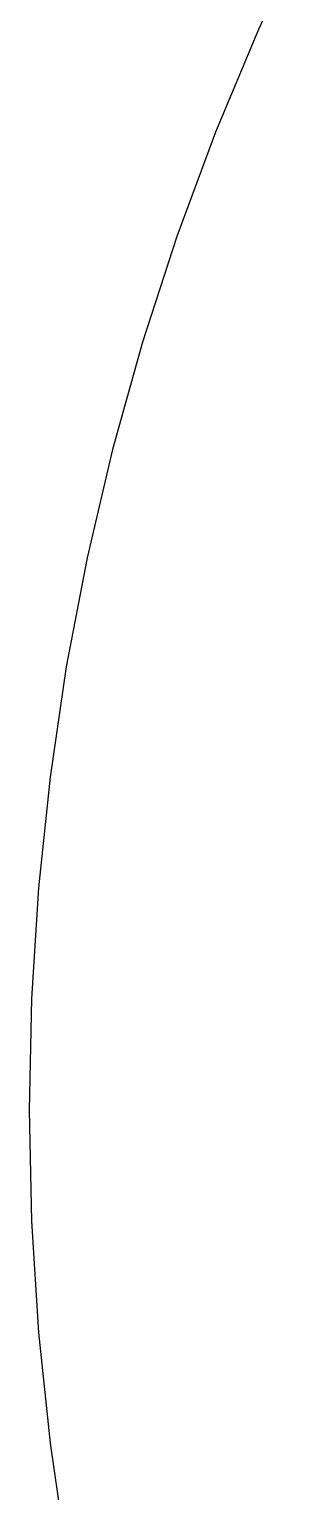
# Model space of a CAD drawing. Header units: metres. Extents: x -102 to 102, y -50 to 50.
# Drawn here: x -102 to -96.79, y -7.18 to 20.34 of the extents above; entities that cross this region are included whole.
import ezdxf

# ---------------------------------------------------------------- set-up
doc = ezdxf.new("R2010")
doc.units = ezdxf.units.M

msp = doc.modelspace()

# ---------------------------------------------------------------- linework, layer by layer
for p, q in [((-96.7856, 22.2318), (-97.6773, 20.3368)), ((-97.6773, 20.3368), (-98.4888, 18.4062)), ((-98.4888, 18.4062), (-99.2188, 16.4433)), ((-99.2188, 16.4433), (-99.866, 14.4516)), ((-99.866, 14.4516), (-100.429, 12.4345)), ((-100.429, 12.4345), (-100.907, 10.3956)), ((-100.907, 10.3956), (-101.3, 8.33842)), ((-101.3, 8.33842), (-101.606, 6.26665)), ((-101.606, 6.26665), (-101.825, 4.18388)), ((-101.825, 4.18388), (-101.956, 2.09378)), ((-101.956, 2.09378), (-102, 0)), ((-102, 0), (-101.956, -2.09378)), ((-101.956, -2.09378), (-101.825, -4.18388)), ((-101.825, -4.18388), (-101.606, -6.26665)), ((-101.606, -6.26665), (-101.3, -8.33842))]:
    msp.add_line(p, q)

doc.saveas('drawing.dxf')
